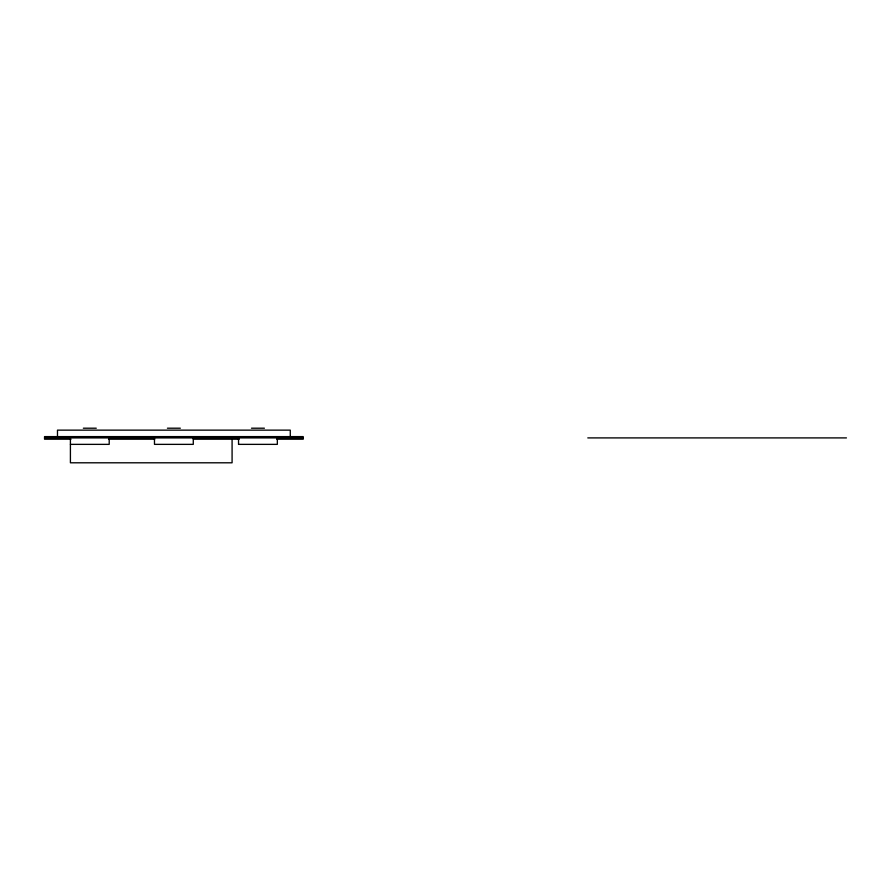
<?xml version="1.0" encoding="UTF-8"?>
<svg xmlns="http://www.w3.org/2000/svg" width="891" height="891" viewBox="0 0 891 891"><rect width="100%" height="100%" fill="white"/><g stroke="black" fill="none" stroke-linecap="round" stroke-linejoin="round"><path stroke-width="1.34" d="M83.353 428.203L96.273 428.203M167.419 428.203L180.338 428.203M251.485 428.203L264.404 428.203M44.55 437.904L303.207 437.904M587.793 437.904L846.45 437.904M70.968 439.196L44.55 439.196L44.55 436.612L303.207 436.612L303.207 439.196L276.789 439.196M108.524 439.196L154.7 439.196M193.347 439.196L239.245 439.196M70.434 444.364L109.203 444.364L109.214 437.904M238.554 444.364L277.335 444.364L277.346 437.904M290.277 436.612L290.277 430.141L57.481 430.141L57.481 436.612M238.543 437.904L238.543 444.364M232.083 439.196L232.083 462.797L70.411 462.797L70.411 439.196M193.28 437.904L193.28 444.364L154.488 444.364L154.477 437.904"/></g></svg>
